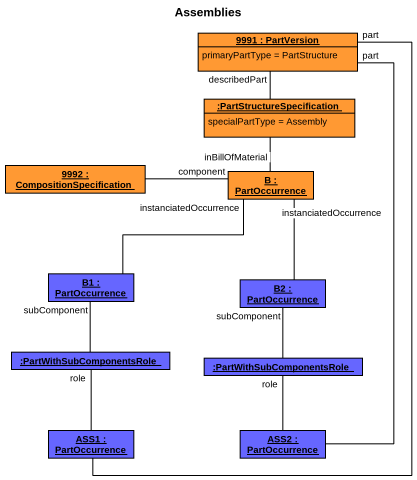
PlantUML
@startuml
title Assemblies
hide circle
hide empty members
object "9991 : PartVersion" as o9991 #FF9933 {
  primaryPartType = PartStructure
}
object ":PartStructureSpecification" as PartStructureSpecification #FF9933 {
  specialPartType = Assembly
}
object "9992 : CompositionSpecification" as o9992 #FF9933
object "B : PartOccurrence" as B #FF9933
object "B1 : PartOccurrence" as B1 #6666FF
object "B2 : PartOccurrence" as B2 #6666FF
object ":PartWithSubComponentsRole" as PartWithSubComponentsRole #6666FF
object ":PartWithSubComponentsRole" as PartWithSubComponentsRole_2 #6666FF
object "ASS1 : PartOccurrence" as ASS1 #6666FF
object "ASS2 : PartOccurrence" as ASS2 #6666FF
o9991 -- PartStructureSpecification : describedPart
PartStructureSpecification -- B : inBillOfMaterial
o9992 -right- B : component
B -left- B1 : instanciatedOccurrence
B -- B2 : instanciatedOccurrence
PartWithSubComponentsRole -up- B1 : subComponent
PartWithSubComponentsRole_2 -up- B2 : subComponent
ASS1 -up- o9991 : part
ASS1 -up- PartWithSubComponentsRole : role
ASS2 -up- o9991 : part
ASS2 -up- PartWithSubComponentsRole_2 : role
@enduml
